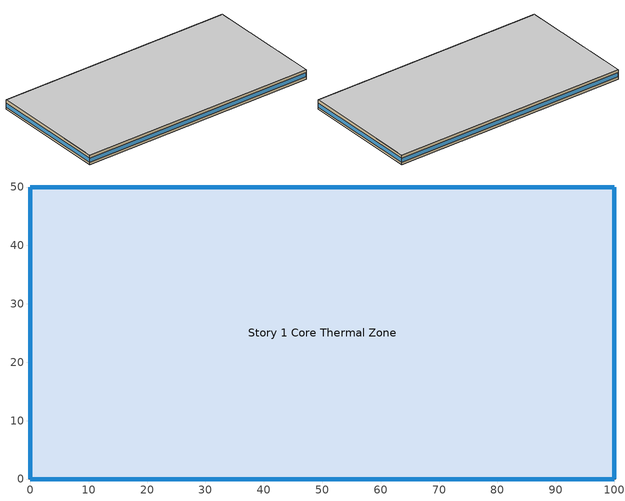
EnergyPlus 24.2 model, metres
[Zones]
Story 1 Core Thermal Zone
 floor ground (000_ExtSlabCarpet_4in_ClimateZone 1-8): 0,0 0,50 100,50 100,0 z0
 wall outside (ASHRAE_189.1-2009_ExtWall_SteelFrame_ClimateZone 4-8): 100,0 100,50 0,50 0,0 100,0 z0:4
 window (ASHRAE_189.1-2009_ExtWindow_ClimateZone 4-5): 100,0.03 100,49.97 / 99.97,50 0.03,50 / 0,49.97 0,0.03 / 0.03,0 99.97,0 z1:2.6
 ceiling adiabatic (Adiabatic Construction): 100,0 100,50 0,50 0,0 z4
[Building]
Building 1
[SizingPeriod:DesignDay] Day of Month=21; Dry-Bulb Temperature Range Modifier Type=DefaultMultipliers; Humidity Condition Type=Wetbulb; Barometric Pressure {Pa}=98934; Rain Indicator=No; Snow Indicator=No; Daylight Saving Time Indicator=No; Begin Environment Reset Mode=FullResetAtBeginEnvironment
Name | Month | Day Type | Maximum Dry-Bulb Temperature {C} | Daily Dry-Bulb Temperature Range {deltaC} | Wetbulb or DewPoint at Maximum Dry-Bulb {C} | Wind Speed {m/s} | Wind Direction {deg} | Solar Model Indicator | ASHRAE Clear Sky Optical Depth for Beam Irradiance (taub) | ASHRAE Clear Sky Optical Depth for Diffuse Irradiance (taud) | Sky Clearness
Chicago Ohare Intl Ap Ann Clg .4% Condns DB=>MWB | 7 | SummerDesignDay | 33.3 | 10.5 | 23.7 | 5.2 | 230 | ASHRAETau | 0.455 | 2.05
Chicago Ohare Intl Ap Ann Htg 99.6% Condns DB | 1 | WinterDesignDay | -20 | 0 | -20 | 4.9 | 270 | ASHRAEClearSky |  |  | 0
[Material] Thermal Absorptance=0.9
Name | Roughness | Thickness {m} | Conductivity {W/m-K} | Density {kg/m3} | Specific Heat {J/kg-K} | Solar Absorptance | Visible Absorptance
1/2IN Gypsum | Smooth | 0.0127 | 0.16 | 784.9 | 830 | 0.92 | 0.92
MAT-CC05 4 HW CONCRETE | Rough | 0.1016 | 1.311 | 2240 | 836.8 | 0.7 | 0.7
Wall Insulation [39] | MediumRough | 0.1184 | 0.045 | 265 | 836.8 | 0.7 | 0.7
[Material:NoMass] Thermal Absorptance=0.9; Solar Absorptance=0.7
Name | Roughness | Thermal Resistance {m2-K/W} | Visible Absorptance
CP02 CARPET PAD | VeryRough | 0.2165 | 0.8
MAT-SHEATH | Rough | 0.3626 | 0.7
[WindowMaterial:Glazing]
Theoretical Glass [207]: Optical Data Type=SpectralAverage; Thickness {m}=0.003; Solar Transmittance at Normal Incidence=0.3311; Front Side Solar Reflectance at Normal Incidence=0.6189; Back Side Solar Reflectance at Normal Incidence=0.6189; Visible Transmittance at Normal Incidence=0.44; Front Side Visible Reflectance at Normal Incidence=0.51; Back Side Visible Reflectance at Normal Incidence=0.51; Infrared Transmittance at Normal Incidence=0; Front Side Infrared Hemispherical Emissivity=0.9; Back Side Infrared Hemispherical Emissivity=0.9; Conductivity {W/m-K}=0.0133; Dirt Correction Factor for Solar and Visible Transmittance=1; Solar Diffusing=No
[Construction]
000_ExtSlabCarpet_4in_ClimateZone 1-8: MAT-CC05 4 HW CONCRETE, CP02 CARPET PAD
Adiabatic Construction; ASHRAE_189.1-2009_ExtWall_SteelFrame_ClimateZone 4-8: MAT-SHEATH, Wall Insulation [39], 1/2IN Gypsum
ASHRAE_189.1-2009_ExtWindow_ClimateZone 4-5: Theoretical Glass [207]
[Zone]
Story 1 Core Thermal Zone: Multiplier=1; Part of Total Floor Area=Yes
[ZoneControl:Thermostat]
Story 1 Core Thermal Zone Thermostat: Zone or ZoneList=Story 1 Core Thermal Zone; Control Type Schedule=Story 1 Core Thermal Zone Thermostat Schedule; Control 1=Thermostat Setpoint Dual Setpoint 1; Temperature Difference Between Cutout And Setpoint {deltaC}=0
[ThermostatSetpoint:DualSetpoint]
Thermostat Setpoint Dual Setpoint 1: Heating Setpoint Temperature Schedule=Heating Sch; Cooling Setpoint Temperature Schedule=Cooling Sch
[Sizing:Zone]
Story 1 Core Thermal Zone: Zone Cooling Design Supply Air Temperature Input Method=SupplyAirTemperature; Zone Cooling Design Supply Air Temperature {C}=14; Zone Cooling Design Supply Air Temperature Difference {deltaC}=11.11; Zone Heating Design Supply Air Temperature Input Method=SupplyAirTemperature; Zone Heating Design Supply Air Temperature {C}=40; Zone Heating Design Supply Air Temperature Difference {deltaC}=11.11; Zone Cooling Design Supply Air Humidity Ratio {kgWater/kgDryAir}=0.0085; Zone Heating Design Supply Air Humidity Ratio {kgWater/kgDryAir}=0.008; Design Specification Outdoor Air Object=Baseline Model OA; Cooling Design Air Flow Method=DesignDay; Cooling Design Air Flow Rate {m3/s}=0; Cooling Minimum Air Flow per Zone Floor Area {m3/s-m2}=0.000762; Cooling Minimum Air Flow {m3/s}=0; Cooling Minimum Air Flow Fraction=0; Heating Design Air Flow Method=DesignDay; Heating Design Air Flow Rate {m3/s}=0; Heating Maximum Air Flow per Zone Floor Area {m3/s-m2}=0.002032; Heating Maximum Air Flow {m3/s}=0.141576; Heating Maximum Air Flow Fraction=0.3; Account for Dedicated Outdoor Air System=No; Zone Load Sizing Method=Sensible Load Only No Latent Load; Zone Latent Cooling Design Supply Air Humidity Ratio Input Method=HumidityRatioDifference; Zone Cooling Design Supply Air Humidity Ratio Difference {kgWater/kgDryAir}=0.005; Zone Latent Heating Design Supply Air Humidity Ratio Input Method=HumidityRatioDifference; Zone Humidification Design Supply Air Humidity Ratio Difference {kgWater/kgDryAir}=0.005
[DesignSpecification:OutdoorAir]
Baseline Model OA: Outdoor Air Method=Sum; Outdoor Air Flow per Person {m3/s-person}=0.00943895; Outdoor Air Flow per Zone Floor Area {m3/s-m2}=0; Outdoor Air Flow per Zone {m3/s}=0; Outdoor Air Flow Air Changes per Hour {1/hr}=0
[ZoneVentilation:DesignFlowRate]
Story 1 Core Thermal Zone Ventilation per Person: Zone or ZoneList or Space or SpaceList=Story 1 Core Thermal Zone; Schedule=Baseline Model People Lights and Equipment Schedule; Design Flow Rate Calculation Method=Flow/Person; Flow Rate per Person {m3/s-person}=0.00943895
[Zone equipment]
Story 1 Core Thermal Zone: Story 1 Core Thermal Zone Ideal Loads Air System
[ZoneHVAC:IdealLoadsAirSystem]
Story 1 Core Thermal Zone Ideal Loads Air System: Maximum Heating Supply Air Temperature {C}=50; Minimum Cooling Supply Air Temperature {C}=13; Maximum Heating Supply Air Humidity Ratio {kgWater/kgDryAir}=0.0156; Minimum Cooling Supply Air Humidity Ratio {kgWater/kgDryAir}=0.0077; Heating Limit=NoLimit; Cooling Limit=NoLimit; Dehumidification Control Type=ConstantSensibleHeatRatio; Cooling Sensible Heat Ratio=0.7; Humidification Control Type=None; Demand Controlled Ventilation Type=None; Outdoor Air Economizer Type=NoEconomizer; Heat Recovery Type=None; Sensible Heat Recovery Effectiveness=0.7; Latent Heat Recovery Effectiveness=0.65
[Schedule:Compact]
Story 1 Core Thermal Zone Thermostat Schedule: Through: 12/31, For: AllDays, Until: 24:00, 4
[Schedule:Day:Interval]
Heating Sch Default: No, 24:00, 19
Cooling Sch Default: No, 24:00, 26
Baseline Model People Lights and Equipment Schedule Saturday: No, 06:00, 0, 08:00, 0.1, 14:00, 0.5, 17:00, 0.1, 24:00, 0
Baseline Model People Lights and Equipment Schedule Schedule Sunday; Baseline Model People Lights and Equipment Schedule Winter Design Day: No, 24:00, 0
Baseline Model People Lights and Equipment Schedule Schedule Week Day: No, 06:00, 0, 07:00, 0.1, 08:00, 0.2, 12:00, 0.95, 13:00, 0.5, 17:00, 0.95, 18:00, 0.7, 20:00, 0.4, 22:00, 0.1, 24:00, 0.05
Baseline Model People Lights and Equipment Schedule Summer Design Day: No, 24:00, 1
[Schedule:Week:Daily]
Heating Sch Week Rule - Jan1-Dec31: Heating Sch Default, Heating Sch Default, Heating Sch Default, Heating Sch Default, Heating Sch Default, Heating Sch Default, Heating Sch Default, Heating Sch Default, Heating Sch Default, Heating Sch Default, Heating Sch Default, Heating Sch Default
Cooling Sch Week Rule - Jan1-Dec31: Cooling Sch Default, Cooling Sch Default, Cooling Sch Default, Cooling Sch Default, Cooling Sch Default, Cooling Sch Default, Cooling Sch Default, Cooling Sch Default, Cooling Sch Default, Cooling Sch Default, Cooling Sch Default, Cooling Sch Default
Baseline Model People Lights and Equipment Schedule Week Rule - Jan1-Jan3: Baseline Model People Lights and Equipment Schedule Schedule Week Day, Baseline Model People Lights and Equipment Schedule Schedule Week Day, Baseline Model People Lights and Equipment Schedule Schedule Week Day, Baseline Model People Lights and Equipment Schedule Schedule Week Day, Baseline Model People Lights and Equipment Schedule Schedule Week Day, Baseline Model People Lights and Equipment Schedule Schedule Week Day, Baseline Model People Lights and Equipment Schedule Saturday, Baseline Model People Lights and Equipment Schedule Schedule Week Day, Baseline Model People Lights and Equipment Schedule Summer Design Day, Baseline Model People Lights and Equipment Schedule Winter Design Day, Baseline Model People Lights and Equipment Schedule Schedule Week Day, Baseline Model People Lights and Equipment Schedule Schedule Week Day
Baseline Model People Lights and Equipment Schedule Week Rule - Jan4-Dec31: Baseline Model People Lights and Equipment Schedule Schedule Sunday, Baseline Model People Lights and Equipment Schedule Schedule Week Day, Baseline Model People Lights and Equipment Schedule Schedule Week Day, Baseline Model People Lights and Equipment Schedule Schedule Week Day, Baseline Model People Lights and Equipment Schedule Schedule Week Day, Baseline Model People Lights and Equipment Schedule Schedule Week Day, Baseline Model People Lights and Equipment Schedule Saturday, Baseline Model People Lights and Equipment Schedule Schedule Week Day, Baseline Model People Lights and Equipment Schedule Summer Design Day, Baseline Model People Lights and Equipment Schedule Winter Design Day, Baseline Model People Lights and Equipment Schedule Schedule Week Day, Baseline Model People Lights and Equipment Schedule Schedule Week Day
[Schedule:Year]
Heating Sch: Heating Sch Week Rule - Jan1-Dec31, 1, 1, 12, 31
Cooling Sch: Cooling Sch Week Rule - Jan1-Dec31, 1, 1, 12, 31
Baseline Model People Lights and Equipment Schedule: Baseline Model People Lights and Equipment Schedule Week Rule - Jan1-Jan3, 1, 1, 1, 3, Baseline Model People Lights and Equipment Schedule Week Rule - Jan4-Dec31, 1, 4, 12, 31
